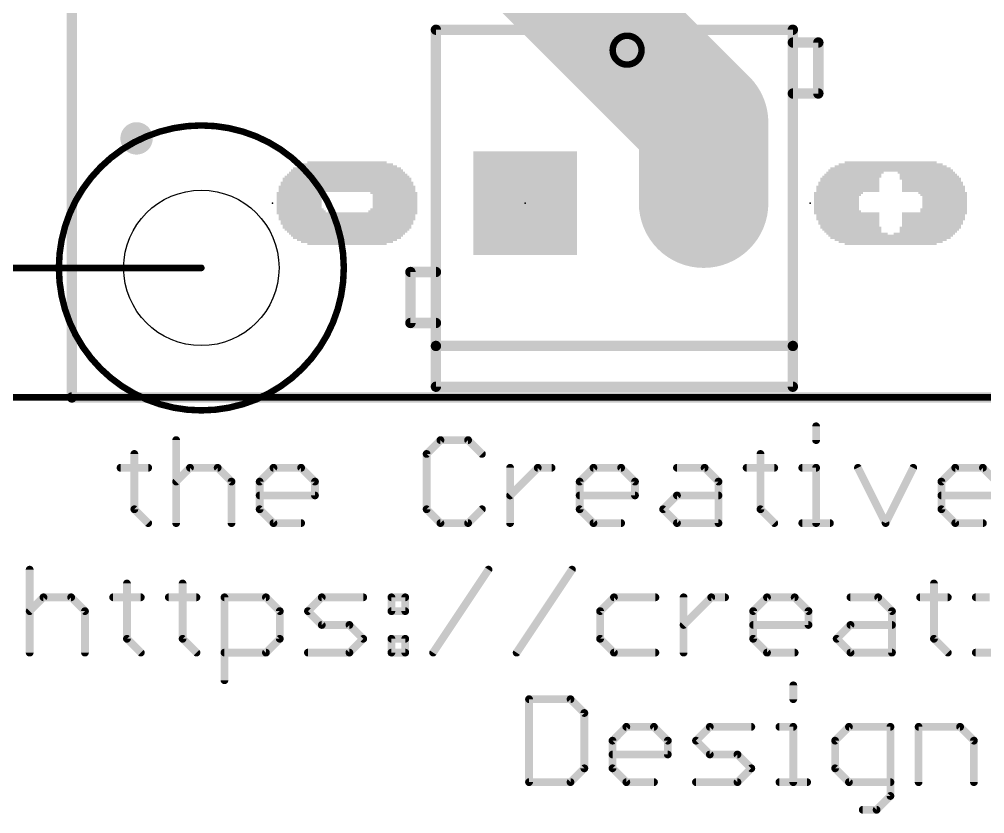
# Model space of a CAD drawing. Extents: x -23 to 84, y -8 to 75.
# Drawn here: x -1.03 to 17.9, y -8.16 to 7.42 of the extents above; entities that cross this region are included whole.
import ezdxf

# ---------------------------------------------------------------- set-up
doc = ezdxf.new("R2010")
doc.units = 0
for name, color, linetype in [('1', 12, 'CONTINUOUS'), ('16', 132, 'CONTINUOUS'), ('17', 110, 'CONTINUOUS'), ('20', 53, 'CONTINUOUS'), ('21', 253, 'CONTINUOUS'), ('23', 53, 'CONTINUOUS'), ('24', 53, 'CONTINUOUS'), ('39', 12, 'CONTINUOUS'), ('47', 253, 'CONTINUOUS'), ('51', 253, 'CONTINUOUS')]:
    doc.layers.add(name, color=color, linetype=linetype)

# ---------------------------------------------------------------- blocks, each defined once
blk = doc.blocks.new('PIE')
at = {"const_width": 0.5}
blk.add_lwpolyline([(0, -0.25, 1), (0, 0.25, 1), (0, -0.25)], format="xyb", dxfattribs=at)
blk = doc.blocks.new('SQUAREP')
blk.add_solid([(-0.5, -0.5), (0.5, -0.5), (-0.5, 0.5), (0.5, 0.5)])
blk = doc.blocks.new('ROUNDP')
at = {"const_width": 0.5}
blk.add_lwpolyline([(0, -0.25, 1), (0, 0.25, 1), (0, -0.25)], format="xyb", dxfattribs=at)
blk = doc.blocks.new('RECT')
blk.add_solid([(-0.5, -0.5), (0.5, -0.5), (-0.5, 0.5), (0.5, 0.5)])

msp = doc.modelspace()

# ---------------------------------------------------------------- linework, layer by layer
at = {"layer": '1', "const_width": 0.2032}
for points in [[(0, 0), (0, 68.58)], [(28.956, 0), (0, 0)]]:
    msp.add_lwpolyline(points, dxfattribs=at)
at = {"layer": '1', "const_width": 0.1016}
for points in [[(0, 0.0508, 1), (0, -0.0508)], [(-0.0508, 0, 1), (0.0508, 0)]]:
    msp.add_lwpolyline(points, format="xyb", dxfattribs=at)
at = {"layer": '16'}
for points, const_width in [([(0, 0), (0, 68.58)], 0.2032), ([(8.89, 8.89), (12.39, 5.39)], 2.54), ([(12.39, 5.39), (12.39, 3.81)], 2.54), ([(28.956, 0), (0, 0)], 0.2032)]:
    msp.add_lwpolyline(points, dxfattribs=dict(at, const_width=const_width))
for points, const_width in [([(13.025, 5.39, 1), (11.755, 5.39)], 1.27), ([(11.941, 4.941, 1), (12.839, 5.839)], 1.27), ([(11.755, 3.81, 1), (13.025, 3.81)], 1.27), ([(0, 0.0508, 1), (0, -0.0508)], 0.1016), ([(-0.0508, 0, 1), (0.0508, 0)], 0.1016)]:
    msp.add_lwpolyline(points, format="xyb", dxfattribs=dict(at, const_width=const_width))
at = {"layer": '20', "const_width": 0.2032}
for points in [[(0, 68.58), (0, 0)], [(0, 0), (60.96, 0)]]:
    msp.add_lwpolyline(points, dxfattribs=at)
at = {"layer": '20', "const_width": 0.1016}
for points in [[(0, 0.0508, 1), (0, -0.0508)], [(-0.0508, 0, 1), (0.0508, 0)]]:
    msp.add_lwpolyline(points, format="xyb", dxfattribs=at)
at = {"layer": '20'}
msp.add_circle((2.54, 2.54), 1.524, dxfattribs=at)
at = {"layer": '21', "const_width": 0.2032}
for points in [[(7.14, 7.21), (14.14, 7.21)], [(7.14, 1.01), (7.14, 7.21)], [(14.14, 7.21), (14.14, 1.01)], [(7.14, 0.21), (7.14, 1.01)], [(14.14, 1.01), (7.14, 1.01)], [(14.14, 1.01), (14.14, 0.21)], [(14.14, 0.21), (7.14, 0.21)]]:
    msp.add_lwpolyline(points, dxfattribs=at)
at = {"layer": '21', "const_width": 0.1016}
for points in [[(7.14, 7.2608, 1), (7.14, 7.1592)], [(7.1908, 7.21, 1), (7.0892, 7.21)], [(14.1908, 7.21, 1), (14.0892, 7.21)], [(14.14, 7.1592, 1), (14.14, 7.2608)], [(7.1908, 1.01, 1), (7.0892, 1.01)], [(7.14, 1.0608, 1), (7.14, 0.9592)], [(7.0892, 1.01, 1), (7.1908, 1.01)], [(14.1908, 1.01, 1), (14.0892, 1.01)], [(14.0892, 1.01, 1), (14.1908, 1.01)], [(14.14, 0.9592, 1), (14.14, 1.0608)], [(7.14, 0.2608, 1), (7.14, 0.1592)], [(7.0892, 0.21, 1), (7.1908, 0.21)], [(14.0892, 0.21, 1), (14.1908, 0.21)], [(14.14, 0.1592, 1), (14.14, 0.2608)]]:
    msp.add_lwpolyline(points, format="xyb", dxfattribs=at)
at = {"layer": '23'}
for p in [(1.27, 5.08), (3.937, 3.81), (8.89, 3.81), (14.478, 3.81), (2.54, 2.54)]:
    msp.add_point(p, dxfattribs=at)
at = {"layer": '24'}
msp.add_point((1.27, 5.08), dxfattribs=at)
at = {"layer": '39', "const_width": 0.127}
msp.add_lwpolyline([(2.54, -0.254, 1), (2.54, 5.334, 1), (2.54, -0.254)], format="xyb", dxfattribs=at)
at = {"layer": '47', "const_width": 0.13}
for points in [[(2.54, 2.54), (-4.49, 2.54)], [(60.96, 0), (-7.03, 0)]]:
    msp.add_lwpolyline(points, dxfattribs=at)
at = {"layer": '47', "const_width": 0.065}
msp.add_lwpolyline([(2.54, 2.5075, 1), (2.54, 2.5725)], format="xyb", dxfattribs=at)
at = {"layer": '51'}
for points, const_width in [([(10.89, 6.5272, 1), (10.89, 7.0928, 1), (10.89, 6.5272)], 0.127), ([(14.14, 7.0108, 1), (14.14, 6.9092)], 0.1016), ([(14.6908, 6.96, 1), (14.5892, 6.96)], 0.1016), ([(14.64, 6.9092, 1), (14.64, 7.0108)], 0.1016), ([(14.14, 6.0108, 1), (14.14, 5.9092)], 0.1016), ([(14.64, 5.9092, 1), (14.64, 6.0108)], 0.1016), ([(14.5892, 5.96, 1), (14.6908, 5.96)], 0.1016), ([(6.64, 2.5108, 1), (6.64, 2.4092)], 0.1016), ([(6.6908, 2.46, 1), (6.5892, 2.46)], 0.1016), ([(7.14, 2.4092, 1), (7.14, 2.5108)], 0.1016), ([(6.64, 1.5108, 1), (6.64, 1.4092)], 0.1016), ([(7.14, 1.4092, 1), (7.14, 1.5108)], 0.1016), ([(6.5892, 1.46, 1), (6.6908, 1.46)], 0.1016), ([(14.6343, -0.5656, 1), (14.5581, -0.5656)], 0.0762), ([(2.0845, -0.8368, 1), (2.0083, -0.8368)], 0.0762), ([(7.229, -0.7987, 1), (7.229, -0.8749)], 0.0762), ([(7.256, -0.8638, 1), (7.2021, -0.8099)], 0.0762), ([(7.7983, -0.8099, 1), (7.7444, -0.8638)], 0.0762), ([(7.7714, -0.8749, 1), (7.7714, -0.7987)], 0.0762), ([(14.5581, -0.8368, 1), (14.6343, -0.8368)], 0.0762), ([(1.2642, -1.108, 1), (1.188, -1.108)], 0.0762), ([(6.9309, -1.081, 1), (6.9848, -1.1349)], 0.0762), ([(6.996, -1.108, 1), (6.9198, -1.108)], 0.0762), ([(8.0156, -1.1349, 1), (8.0695, -1.081)], 0.0762), ([(13.5429, -1.108, 1), (13.4667, -1.108)], 0.0762), ([(0.955, -1.341, 1), (0.955, -1.4172)], 0.0762), ([(1.4973, -1.4172, 1), (1.4973, -1.341)], 0.0762), ([(2.3176, -1.341, 1), (2.3176, -1.4172)], 0.0762), ([(2.3445, -1.4061, 1), (2.2906, -1.3522)], 0.0762), ([(2.8868, -1.3522, 1), (2.833, -1.4061)], 0.0762), ([(2.8599, -1.4172, 1), (2.8599, -1.341)], 0.0762), ([(3.9547, -1.341, 1), (3.9547, -1.4172)], 0.0762), ([(3.9817, -1.4061, 1), (3.9278, -1.3522)], 0.0762), ([(4.524, -1.3522, 1), (4.4701, -1.4061)], 0.0762), ([(4.4971, -1.4172, 1), (4.4971, -1.341)], 0.0762), ([(8.6331, -1.3791, 1), (8.5569, -1.3791)], 0.0762), ([(9.1374, -1.341, 1), (9.1374, -1.4172)], 0.0762), ([(9.1643, -1.4061, 1), (9.1104, -1.3522)], 0.0762), ([(9.4085, -1.4172, 1), (9.4085, -1.341)], 0.0762), ([(10.2305, -1.341, 1), (10.2305, -1.4172)], 0.0762), ([(10.2574, -1.4061, 1), (10.2035, -1.3522)], 0.0762), ([(10.7998, -1.3522, 1), (10.7459, -1.4061)], 0.0762), ([(10.7728, -1.4172, 1), (10.7728, -1.341)], 0.0762), ([(11.8676, -1.341, 1), (11.8676, -1.4172)], 0.0762), ([(12.4369, -1.3522, 1), (12.383, -1.4061)], 0.0762), ([(12.41, -1.4172, 1), (12.41, -1.341)], 0.0762), ([(13.2336, -1.341, 1), (13.2336, -1.4172)], 0.0762), ([(13.776, -1.4172, 1), (13.776, -1.341)], 0.0762), ([(14.3251, -1.341, 1), (14.3251, -1.4172)], 0.0762), ([(14.6343, -1.3791, 1), (14.5581, -1.3791)], 0.0762), ([(14.5962, -1.4172, 1), (14.5962, -1.341)], 0.0762), ([(15.4506, -1.3621, 1), (15.3824, -1.3962)], 0.0762), ([(16.5352, -1.3962, 1), (16.4671, -1.3621)], 0.0762), ([(17.3248, -1.341, 1), (17.3248, -1.4172)], 0.0762), ([(17.3518, -1.4061, 1), (17.2979, -1.3522)], 0.0762), ([(17.8941, -1.3522, 1), (17.8402, -1.4061)], 0.0762), ([(17.8672, -1.4172, 1), (17.8672, -1.341)], 0.0762), ([(2.0195, -1.6234, 1), (2.0733, -1.6772)], 0.0762), ([(3.1692, -1.6503, 1), (3.093, -1.6503)], 0.0762), ([(3.1041, -1.6772, 1), (3.158, -1.6234)], 0.0762), ([(3.7217, -1.6503, 1), (3.6455, -1.6503)], 0.0762), ([(3.6566, -1.6234, 1), (3.7105, -1.6772)], 0.0762), ([(4.8063, -1.6503, 1), (4.7301, -1.6503)], 0.0762), ([(4.7413, -1.6772, 1), (4.7952, -1.6234)], 0.0762), ([(9.9974, -1.6503, 1), (9.9212, -1.6503)], 0.0762), ([(9.9324, -1.6234, 1), (9.9863, -1.6772)], 0.0762), ([(11.0821, -1.6503, 1), (11.0059, -1.6503)], 0.0762), ([(11.017, -1.6772, 1), (11.0709, -1.6234)], 0.0762), ([(12.7192, -1.6503, 1), (12.643, -1.6503)], 0.0762), ([(12.6542, -1.6772, 1), (12.7081, -1.6234)], 0.0762), ([(17.0918, -1.6503, 1), (17.0156, -1.6503)], 0.0762), ([(17.0267, -1.6234, 1), (17.0806, -1.6772)], 0.0762), ([(3.6836, -1.8834, 1), (3.6836, -1.9596)], 0.0762), ([(4.7301, -1.9215, 1), (4.8063, -1.9215)], 0.0762), ([(4.7682, -1.9596, 1), (4.7682, -1.8834)], 0.0762), ([(8.5681, -1.8945, 1), (8.622, -1.9484)], 0.0762), ([(9.9593, -1.8834, 1), (9.9593, -1.9596)], 0.0762), ([(11.0059, -1.9215, 1), (11.0821, -1.9215)], 0.0762), ([(11.044, -1.9596, 1), (11.044, -1.8834)], 0.0762), ([(11.8676, -1.8834, 1), (11.8676, -1.9596)], 0.0762), ([(11.8946, -1.9484, 1), (11.8407, -1.8945)], 0.0762), ([(12.6811, -1.9596, 1), (12.6811, -1.8834)], 0.0762), ([(17.0537, -1.8834, 1), (17.0537, -1.9596)], 0.0762), ([(1.2531, -2.1657, 1), (1.1992, -2.2196)], 0.0762), ([(1.188, -2.1926, 1), (1.2642, -2.1926)], 0.0762), ([(3.7105, -2.1657, 1), (3.6566, -2.2196)], 0.0762), ([(3.6455, -2.1926, 1), (3.7217, -2.1926)], 0.0762), ([(6.9848, -2.1657, 1), (6.9309, -2.2196)], 0.0762), ([(6.9198, -2.1926, 1), (6.996, -2.1926)], 0.0762), ([(8.0695, -2.2196, 1), (8.0156, -2.1657)], 0.0762), ([(9.9863, -2.1657, 1), (9.9324, -2.2196)], 0.0762), ([(9.9212, -2.1926, 1), (9.9974, -2.1926)], 0.0762), ([(11.6234, -2.1657, 1), (11.5695, -2.2196)], 0.0762), ([(11.5695, -2.1657, 1), (11.6234, -2.2196)], 0.0762), ([(13.5317, -2.1657, 1), (13.4779, -2.2196)], 0.0762), ([(13.4667, -2.1926, 1), (13.5429, -2.1926)], 0.0762), ([(17.0806, -2.1657, 1), (17.0267, -2.2196)], 0.0762), ([(17.0156, -2.1926, 1), (17.0918, -2.1926)], 0.0762), ([(1.4704, -2.4907, 1), (1.5242, -2.4369)], 0.0762), ([(2.0083, -2.4638, 1), (2.0845, -2.4638)], 0.0762), ([(3.093, -2.4638, 1), (3.1692, -2.4638)], 0.0762), ([(3.9547, -2.4257, 1), (3.9547, -2.5019)], 0.0762), ([(3.9278, -2.4907, 1), (3.9817, -2.4369)], 0.0762), ([(4.4971, -2.5019, 1), (4.4971, -2.4257)], 0.0762), ([(7.229, -2.4257, 1), (7.229, -2.5019)], 0.0762), ([(7.2021, -2.4907, 1), (7.256, -2.4369)], 0.0762), ([(7.7444, -2.4369, 1), (7.7983, -2.4907)], 0.0762), ([(7.7714, -2.5019, 1), (7.7714, -2.4257)], 0.0762), ([(8.5569, -2.4638, 1), (8.6331, -2.4638)], 0.0762), ([(10.2305, -2.4257, 1), (10.2305, -2.5019)], 0.0762), ([(10.2035, -2.4907, 1), (10.2574, -2.4369)], 0.0762), ([(10.7728, -2.5019, 1), (10.7728, -2.4257)], 0.0762), ([(11.8676, -2.4257, 1), (11.8676, -2.5019)], 0.0762), ([(11.8407, -2.4907, 1), (11.8946, -2.4369)], 0.0762), ([(12.643, -2.4638, 1), (12.7192, -2.4638)], 0.0762), ([(12.6811, -2.5019, 1), (12.6811, -2.4257)], 0.0762), ([(13.749, -2.4907, 1), (13.8029, -2.4369)], 0.0762), ([(14.3251, -2.4257, 1), (14.3251, -2.5019)], 0.0762), ([(14.5581, -2.4638, 1), (14.6343, -2.4638)], 0.0762), ([(14.8674, -2.5019, 1), (14.8674, -2.4257)], 0.0762), ([(15.9248, -2.4468, 1), (15.9929, -2.4808)], 0.0762), ([(15.9248, -2.4808, 1), (15.9929, -2.4468)], 0.0762), ([(17.3248, -2.4257, 1), (17.3248, -2.5019)], 0.0762), ([(17.2979, -2.4907, 1), (17.3518, -2.4369)], 0.0762), ([(17.8672, -2.5019, 1), (17.8672, -2.4257)], 0.0762), ([(-0.7885, -3.3768, 1), (-0.8647, -3.3768)], 0.0762), ([(8.2026, -3.3979, 1), (8.1392, -3.3557)], 0.0762), ([(9.8398, -3.3979, 1), (9.7764, -3.3557)], 0.0762), ([(1.1198, -3.648, 1), (1.0436, -3.648)], 0.0762), ([(2.2112, -3.648, 1), (2.135, -3.648)], 0.0762), ([(16.9456, -3.648, 1), (16.8694, -3.648)], 0.0762), ([(-0.5555, -3.881, 1), (-0.5555, -3.9572)], 0.0762), ([(-0.5285, -3.9461, 1), (-0.5824, -3.8922)], 0.0762), ([(0.0138, -3.8922, 1), (-0.0401, -3.9461)], 0.0762), ([(-0.0132, -3.9572, 1), (-0.0132, -3.881)], 0.0762), ([(0.8105, -3.881, 1), (0.8105, -3.9572)], 0.0762), ([(1.3528, -3.9572, 1), (1.3528, -3.881)], 0.0762), ([(1.902, -3.881, 1), (1.902, -3.9572)], 0.0762), ([(2.4443, -3.9572, 1), (2.4443, -3.881)], 0.0762), ([(3.0315, -3.9191, 1), (2.9553, -3.9191)], 0.0762), ([(2.9934, -3.881, 1), (2.9934, -3.9572)], 0.0762), ([(3.8338, -3.8922, 1), (3.7799, -3.9461)], 0.0762), ([(3.8069, -3.9572, 1), (3.8069, -3.881)], 0.0762), ([(4.9017, -3.881, 1), (4.9017, -3.9572)], 0.0762), ([(4.9286, -3.9461, 1), (4.8748, -3.8922)], 0.0762), ([(5.7152, -3.9572, 1), (5.7152, -3.881)], 0.0762), ([(6.2677, -3.881, 1), (6.2677, -3.9572)], 0.0762), ([(6.3058, -3.9191, 1), (6.2296, -3.9191)], 0.0762), ([(6.577, -3.9191, 1), (6.5008, -3.9191)], 0.0762), ([(6.5389, -3.9572, 1), (6.5389, -3.881)], 0.0762), ([(10.6318, -3.881, 1), (10.6318, -3.9572)], 0.0762), ([(10.6587, -3.9461, 1), (10.6048, -3.8922)], 0.0762), ([(11.4452, -3.9572, 1), (11.4452, -3.881)], 0.0762), ([(12.0358, -3.9191, 1), (11.9596, -3.9191)], 0.0762), ([(12.5401, -3.881, 1), (12.5401, -3.9572)], 0.0762), ([(12.567, -3.9461, 1), (12.5131, -3.8922)], 0.0762), ([(12.8112, -3.9572, 1), (12.8112, -3.881)], 0.0762), ([(13.6332, -3.881, 1), (13.6332, -3.9572)], 0.0762), ([(13.6601, -3.9461, 1), (13.6063, -3.8922)], 0.0762), ([(14.2025, -3.8922, 1), (14.1486, -3.9461)], 0.0762), ([(14.1755, -3.9572, 1), (14.1755, -3.881)], 0.0762), ([(15.2704, -3.881, 1), (15.2704, -3.9572)], 0.0762), ([(15.8396, -3.8922, 1), (15.7858, -3.9461)], 0.0762), ([(15.8127, -3.9572, 1), (15.8127, -3.881)], 0.0762), ([(16.6364, -3.881, 1), (16.6364, -3.9572)], 0.0762), ([(17.1787, -3.9572, 1), (17.1787, -3.881)], 0.0762), ([(17.7278, -3.881, 1), (17.7278, -3.9572)], 0.0762), ([(-0.8536, -4.1634, 1), (-0.7997, -4.2172)], 0.0762), ([(0.2961, -4.1903, 1), (0.2199, -4.1903)], 0.0762), ([(0.2311, -4.2172, 1), (0.285, -4.1634)], 0.0762), ([(4.1161, -4.1903, 1), (4.0399, -4.1903)], 0.0762), ([(4.0511, -4.2172, 1), (4.105, -4.1634)], 0.0762), ([(4.6575, -4.1634, 1), (4.6036, -4.2172)], 0.0762), ([(4.6036, -4.1634, 1), (4.6575, -4.2172)], 0.0762), ([(6.2677, -4.1522, 1), (6.2677, -4.2284)], 0.0762), ([(6.2296, -4.1903, 1), (6.3058, -4.1903)], 0.0762), ([(6.5008, -4.1903, 1), (6.577, -4.1903)], 0.0762), ([(6.5389, -4.2284, 1), (6.5389, -4.1522)], 0.0762), ([(10.3987, -4.1903, 1), (10.3225, -4.1903)], 0.0762), ([(10.3336, -4.1634, 1), (10.3875, -4.2172)], 0.0762), ([(13.4001, -4.1903, 1), (13.3239, -4.1903)], 0.0762), ([(13.3351, -4.1634, 1), (13.389, -4.2172)], 0.0762), ([(14.4848, -4.1903, 1), (14.4086, -4.1903)], 0.0762), ([(14.4198, -4.2172, 1), (14.4736, -4.1634)], 0.0762), ([(16.122, -4.1903, 1), (16.0458, -4.1903)], 0.0762), ([(16.0569, -4.2172, 1), (16.1108, -4.1634)], 0.0762), ([(4.9017, -4.4234, 1), (4.9017, -4.4996)], 0.0762), ([(4.8748, -4.4884, 1), (4.9286, -4.4345)], 0.0762), ([(5.471, -4.4345, 1), (5.4171, -4.4884)], 0.0762), ([(5.444, -4.4996, 1), (5.444, -4.4234)], 0.0762), ([(11.9708, -4.4345, 1), (12.0247, -4.4884)], 0.0762), ([(13.362, -4.4234, 1), (13.362, -4.4996)], 0.0762), ([(14.4086, -4.4615, 1), (14.4848, -4.4615)], 0.0762), ([(14.4467, -4.4996, 1), (14.4467, -4.4234)], 0.0762), ([(15.2704, -4.4234, 1), (15.2704, -4.4996)], 0.0762), ([(15.2973, -4.4884, 1), (15.2434, -4.4345)], 0.0762), ([(16.0839, -4.4996, 1), (16.0839, -4.4234)], 0.0762), ([(1.1086, -4.7057, 1), (1.0547, -4.7596)], 0.0762), ([(1.0436, -4.7326, 1), (1.1198, -4.7326)], 0.0762), ([(2.2001, -4.7057, 1), (2.1462, -4.7596)], 0.0762), ([(2.135, -4.7326, 1), (2.2112, -4.7326)], 0.0762), ([(4.0399, -4.7326, 1), (4.1161, -4.7326)], 0.0762), ([(4.105, -4.7596, 1), (4.0511, -4.7057)], 0.0762), ([(5.7421, -4.7596, 1), (5.6883, -4.7057)], 0.0762), ([(5.6883, -4.7596, 1), (5.7421, -4.7057)], 0.0762), ([(6.2677, -4.6945, 1), (6.2677, -4.7707)], 0.0762), ([(6.3058, -4.7326, 1), (6.2296, -4.7326)], 0.0762), ([(6.577, -4.7326, 1), (6.5008, -4.7326)], 0.0762), ([(6.5389, -4.7707, 1), (6.5389, -4.6945)], 0.0762), ([(10.3875, -4.7057, 1), (10.3336, -4.7596)], 0.0762), ([(10.3225, -4.7326, 1), (10.3987, -4.7326)], 0.0762), ([(13.389, -4.7057, 1), (13.3351, -4.7596)], 0.0762), ([(13.3239, -4.7326, 1), (13.4001, -4.7326)], 0.0762), ([(15.0261, -4.7057, 1), (14.9723, -4.7596)], 0.0762), ([(14.9723, -4.7057, 1), (15.0261, -4.7596)], 0.0762), ([(16.9345, -4.7057, 1), (16.8806, -4.7596)], 0.0762), ([(16.8694, -4.7326, 1), (16.9456, -4.7326)], 0.0762), ([(-0.8647, -5.0038, 1), (-0.7885, -5.0038)], 0.0762), ([(0.2199, -5.0038, 1), (0.2961, -5.0038)], 0.0762), ([(1.3259, -5.0307, 1), (1.3798, -4.9769)], 0.0762), ([(2.4173, -5.0307, 1), (2.4712, -4.9769)], 0.0762), ([(2.9934, -4.9657, 1), (2.9934, -5.0419)], 0.0762), ([(3.7799, -4.9769, 1), (3.8338, -5.0307)], 0.0762), ([(3.8069, -5.0419, 1), (3.8069, -4.9657)], 0.0762), ([(4.6305, -4.9657, 1), (4.6305, -5.0419)], 0.0762), ([(5.4171, -4.9769, 1), (5.471, -5.0307)], 0.0762), ([(5.444, -5.0419, 1), (5.444, -4.9657)], 0.0762), ([(6.2677, -4.9657, 1), (6.2677, -5.0419)], 0.0762), ([(6.2296, -5.0038, 1), (6.3058, -5.0038)], 0.0762), ([(6.5008, -5.0038, 1), (6.577, -5.0038)], 0.0762), ([(6.5389, -5.0419, 1), (6.5389, -4.9657)], 0.0762), ([(7.0546, -4.9827, 1), (7.118, -5.0249)], 0.0762), ([(8.6917, -4.9827, 1), (8.7551, -5.0249)], 0.0762), ([(10.6318, -4.9657, 1), (10.6318, -5.0419)], 0.0762), ([(10.6048, -5.0307, 1), (10.6587, -4.9769)], 0.0762), ([(11.4452, -5.0419, 1), (11.4452, -4.9657)], 0.0762), ([(11.9596, -5.0038, 1), (12.0358, -5.0038)], 0.0762), ([(13.6332, -4.9657, 1), (13.6332, -5.0419)], 0.0762), ([(13.6063, -5.0307, 1), (13.6601, -4.9769)], 0.0762), ([(14.1755, -5.0419, 1), (14.1755, -4.9657)], 0.0762), ([(15.2704, -4.9657, 1), (15.2704, -5.0419)], 0.0762), ([(15.2434, -5.0307, 1), (15.2973, -4.9769)], 0.0762), ([(16.0458, -5.0038, 1), (16.122, -5.0038)], 0.0762), ([(16.0839, -5.0419, 1), (16.0839, -4.9657)], 0.0762), ([(17.1517, -5.0307, 1), (17.2056, -4.9769)], 0.0762), ([(17.7278, -4.9657, 1), (17.7278, -5.0419)], 0.0762), ([(2.9553, -5.5461, 1), (3.0315, -5.5461)], 0.0762), ([(14.1869, -5.6456, 1), (14.1107, -5.6456)], 0.0762), ([(9.0043, -5.9168, 1), (8.9281, -5.9168)], 0.0762), ([(8.9662, -5.8787, 1), (8.9662, -5.9549)], 0.0762), ([(9.8066, -5.8899, 1), (9.7528, -5.9438)], 0.0762), ([(9.7797, -5.9549, 1), (9.7797, -5.8787)], 0.0762), ([(14.1107, -5.9168, 1), (14.1869, -5.9168)], 0.0762), ([(10.089, -6.188, 1), (10.0128, -6.188)], 0.0762), ([(10.0239, -6.2149, 1), (10.0778, -6.161)], 0.0762), ([(10.8745, -6.421, 1), (10.8745, -6.4972)], 0.0762), ([(10.9015, -6.4861, 1), (10.8476, -6.4322)], 0.0762), ([(11.4438, -6.4322, 1), (11.3899, -6.4861)], 0.0762), ([(11.4169, -6.4972, 1), (11.4169, -6.421)], 0.0762), ([(12.5117, -6.421, 1), (12.5117, -6.4972)], 0.0762), ([(12.5386, -6.4861, 1), (12.4847, -6.4322)], 0.0762), ([(13.3252, -6.4972, 1), (13.3252, -6.421)], 0.0762), ([(13.8777, -6.421, 1), (13.8777, -6.4972)], 0.0762), ([(14.1869, -6.4591, 1), (14.1107, -6.4591)], 0.0762), ([(14.1488, -6.4972, 1), (14.1488, -6.421)], 0.0762), ([(15.2403, -6.421, 1), (15.2403, -6.4972)], 0.0762), ([(15.2672, -6.4861, 1), (15.2133, -6.4322)], 0.0762), ([(16.0919, -6.4591, 1), (16.0157, -6.4591)], 0.0762), ([(16.0538, -6.4972, 1), (16.0538, -6.421)], 0.0762), ([(16.6444, -6.4591, 1), (16.5682, -6.4591)], 0.0762), ([(16.6063, -6.421, 1), (16.6063, -6.4972)], 0.0762), ([(17.4467, -6.4322, 1), (17.3928, -6.4861)], 0.0762), ([(17.4198, -6.4972, 1), (17.4198, -6.421)], 0.0762), ([(10.6415, -6.7303, 1), (10.5653, -6.7303)], 0.0762), ([(10.5764, -6.7034, 1), (10.6303, -6.7572)], 0.0762), ([(11.7261, -6.7303, 1), (11.6499, -6.7303)], 0.0762), ([(11.6611, -6.7572, 1), (11.715, -6.7034)], 0.0762), ([(12.2675, -6.7034, 1), (12.2136, -6.7572)], 0.0762), ([(12.2136, -6.7034, 1), (12.2675, -6.7572)], 0.0762), ([(15.0072, -6.7303, 1), (14.931, -6.7303)], 0.0762), ([(14.9422, -6.7034, 1), (14.996, -6.7572)], 0.0762), ([(17.729, -6.7303, 1), (17.6528, -6.7303)], 0.0762), ([(17.664, -6.7572, 1), (17.7179, -6.7034)], 0.0762), ([(10.6034, -6.9634, 1), (10.6034, -7.0396)], 0.0762), ([(11.6499, -7.0015, 1), (11.7261, -7.0015)], 0.0762), ([(11.688, -7.0396, 1), (11.688, -6.9634)], 0.0762), ([(12.5117, -6.9634, 1), (12.5117, -7.0396)], 0.0762), ([(12.4847, -7.0284, 1), (12.5386, -6.9745)], 0.0762), ([(13.0809, -6.9745, 1), (13.0271, -7.0284)], 0.0762), ([(13.054, -7.0396, 1), (13.054, -6.9634)], 0.0762), ([(10.0128, -7.2726, 1), (10.089, -7.2726)], 0.0762), ([(10.0778, -7.2996, 1), (10.0239, -7.2457)], 0.0762), ([(10.6303, -7.2457, 1), (10.5764, -7.2996)], 0.0762), ([(10.5653, -7.2726, 1), (10.6415, -7.2726)], 0.0762), ([(13.3521, -7.2996, 1), (13.2982, -7.2457)], 0.0762), ([(13.2982, -7.2996, 1), (13.3521, -7.2457)], 0.0762), ([(14.996, -7.2457, 1), (14.9422, -7.2996)], 0.0762), ([(14.931, -7.2726, 1), (15.0072, -7.2726)], 0.0762), ([(8.9662, -7.5057, 1), (8.9662, -7.5819)], 0.0762), ([(8.9281, -7.5438, 1), (9.0043, -7.5438)], 0.0762), ([(9.7528, -7.5169, 1), (9.8066, -7.5707)], 0.0762), ([(9.7797, -7.5819, 1), (9.7797, -7.5057)], 0.0762), ([(10.8745, -7.5057, 1), (10.8745, -7.5819)], 0.0762), ([(10.8476, -7.5707, 1), (10.9015, -7.5169)], 0.0762), ([(11.4169, -7.5819, 1), (11.4169, -7.5057)], 0.0762), ([(12.2405, -7.5057, 1), (12.2405, -7.5819)], 0.0762), ([(13.0271, -7.5169, 1), (13.0809, -7.5707)], 0.0762), ([(13.054, -7.5819, 1), (13.054, -7.5057)], 0.0762), ([(13.8777, -7.5057, 1), (13.8777, -7.5819)], 0.0762), ([(14.1107, -7.5438, 1), (14.1869, -7.5438)], 0.0762), ([(14.42, -7.5819, 1), (14.42, -7.5057)], 0.0762), ([(15.2403, -7.5057, 1), (15.2403, -7.5819)], 0.0762), ([(15.2133, -7.5707, 1), (15.2672, -7.5169)], 0.0762), ([(16.0538, -7.5819, 1), (16.0538, -7.5057)], 0.0762), ([(16.5682, -7.5438, 1), (16.6444, -7.5438)], 0.0762), ([(17.6528, -7.5438, 1), (17.729, -7.5438)], 0.0762), ([(16.0807, -7.8419, 1), (16.0268, -7.788)], 0.0762), ([(16.0157, -7.815, 1), (16.0919, -7.815)], 0.0762), ([(15.5114, -8.048, 1), (15.5114, -8.1242)], 0.0762), ([(15.7557, -8.0592, 1), (15.8095, -8.1131)], 0.0762), ([(15.7826, -8.1242, 1), (15.7826, -8.048)], 0.0762)]:
    msp.add_lwpolyline(points, format="xyb", dxfattribs=dict(at, const_width=const_width))
for points, const_width in [([(14.14, 6.96), (14.64, 6.96)], 0.2032), ([(14.64, 6.96), (14.64, 5.96)], 0.2032), ([(14.64, 5.96), (14.14, 5.96)], 0.2032), ([(7.14, 2.46), (6.64, 2.46)], 0.2032), ([(6.64, 2.46), (6.64, 1.46)], 0.2032), ([(6.64, 1.46), (7.14, 1.46)], 0.2032), ([(14.5962, -0.5656), (14.5962, -0.8368)], 0.1524), ([(2.0464, -0.8368), (2.0464, -2.4638)], 0.1524), ([(7.229, -0.8368), (6.9579, -1.108)], 0.1524), ([(7.7714, -0.8368), (7.229, -0.8368)], 0.1524), ([(8.0425, -1.108), (7.7714, -0.8368)], 0.1524), ([(1.2261, -1.108), (1.2261, -2.1926)], 0.1524), ([(6.9579, -1.108), (6.9579, -2.1926)], 0.1524), ([(13.5048, -1.108), (13.5048, -2.1926)], 0.1524), ([(0.955, -1.3791), (1.4973, -1.3791)], 0.1524), ([(2.0464, -1.6503), (2.3176, -1.3791)], 0.1524), ([(2.3176, -1.3791), (2.8599, -1.3791)], 0.1524), ([(2.8599, -1.3791), (3.1311, -1.6503)], 0.1524), ([(3.6836, -1.6503), (3.9547, -1.3791)], 0.1524), ([(3.9547, -1.3791), (4.4971, -1.3791)], 0.1524), ([(4.4971, -1.3791), (4.7682, -1.6503)], 0.1524), ([(8.595, -2.4638), (8.595, -1.3791)], 0.1524), ([(8.595, -1.9215), (9.1374, -1.3791)], 0.1524), ([(9.1374, -1.3791), (9.4085, -1.3791)], 0.1524), ([(9.9593, -1.6503), (10.2305, -1.3791)], 0.1524), ([(10.2305, -1.3791), (10.7728, -1.3791)], 0.1524), ([(10.7728, -1.3791), (11.044, -1.6503)], 0.1524), ([(11.8676, -1.3791), (12.41, -1.3791)], 0.1524), ([(12.41, -1.3791), (12.6811, -1.6503)], 0.1524), ([(13.2336, -1.3791), (13.776, -1.3791)], 0.1524), ([(14.3251, -1.3791), (14.5962, -1.3791)], 0.1524), ([(14.5962, -1.3791), (14.5962, -2.4638)], 0.1524), ([(15.4165, -1.3791), (15.9588, -2.4638)], 0.1524), ([(15.9588, -2.4638), (16.5012, -1.3791)], 0.1524), ([(17.0537, -1.6503), (17.3248, -1.3791)], 0.1524), ([(17.3248, -1.3791), (17.8672, -1.3791)], 0.1524), ([(17.8672, -1.3791), (18.1383, -1.6503)], 0.1524), ([(3.1311, -1.6503), (3.1311, -2.4638)], 0.1524), ([(3.6836, -2.1926), (3.6836, -1.6503)], 0.1524), ([(4.7682, -1.6503), (4.7682, -1.9215)], 0.1524), ([(9.9593, -2.1926), (9.9593, -1.6503)], 0.1524), ([(11.044, -1.6503), (11.044, -1.9215)], 0.1524), ([(12.6811, -1.6503), (12.6811, -2.4638)], 0.1524), ([(17.0537, -2.1926), (17.0537, -1.6503)], 0.1524), ([(4.7682, -1.9215), (3.6836, -1.9215)], 0.1524), ([(11.044, -1.9215), (9.9593, -1.9215)], 0.1524), ([(11.5965, -2.1926), (11.8676, -1.9215)], 0.1524), ([(11.8676, -1.9215), (12.6811, -1.9215)], 0.1524), ([(18.1383, -1.9215), (17.0537, -1.9215)], 0.1524), ([(1.2261, -2.1926), (1.4973, -2.4638)], 0.1524), ([(3.9547, -2.4638), (3.6836, -2.1926)], 0.1524), ([(6.9579, -2.1926), (7.229, -2.4638)], 0.1524), ([(7.7714, -2.4638), (8.0425, -2.1926)], 0.1524), ([(10.2305, -2.4638), (9.9593, -2.1926)], 0.1524), ([(11.8676, -2.4638), (11.5965, -2.1926)], 0.1524), ([(13.5048, -2.1926), (13.776, -2.4638)], 0.1524), ([(17.3248, -2.4638), (17.0537, -2.1926)], 0.1524), ([(4.4971, -2.4638), (3.9547, -2.4638)], 0.1524), ([(7.229, -2.4638), (7.7714, -2.4638)], 0.1524), ([(10.7728, -2.4638), (10.2305, -2.4638)], 0.1524), ([(12.6811, -2.4638), (11.8676, -2.4638)], 0.1524), ([(14.3251, -2.4638), (14.8674, -2.4638)], 0.1524), ([(17.8672, -2.4638), (17.3248, -2.4638)], 0.1524), ([(-0.8266, -3.3768), (-0.8266, -5.0038)], 0.1524), ([(7.0863, -5.0038), (8.1709, -3.3768)], 0.1524), ([(8.7234, -5.0038), (9.8081, -3.3768)], 0.1524), ([(1.0817, -3.648), (1.0817, -4.7326)], 0.1524), ([(2.1731, -3.648), (2.1731, -4.7326)], 0.1524), ([(16.9075, -3.648), (16.9075, -4.7326)], 0.1524), ([(-0.8266, -4.1903), (-0.5555, -3.9191)], 0.1524), ([(-0.5555, -3.9191), (-0.0132, -3.9191)], 0.1524), ([(-0.0132, -3.9191), (0.258, -4.1903)], 0.1524), ([(0.8105, -3.9191), (1.3528, -3.9191)], 0.1524), ([(1.902, -3.9191), (2.4443, -3.9191)], 0.1524), ([(2.9934, -5.5461), (2.9934, -3.9191)], 0.1524), ([(2.9934, -3.9191), (3.8069, -3.9191)], 0.1524), ([(3.8069, -3.9191), (4.078, -4.1903)], 0.1524), ([(4.6305, -4.1903), (4.9017, -3.9191)], 0.1524), ([(4.9017, -3.9191), (5.7152, -3.9191)], 0.1524), ([(6.2677, -3.9191), (6.5389, -3.9191)], 0.1524), ([(6.2677, -4.1903), (6.2677, -3.9191)], 0.1524), ([(6.5389, -3.9191), (6.5389, -4.1903)], 0.1524), ([(10.6318, -3.9191), (10.3606, -4.1903)], 0.1524), ([(11.4452, -3.9191), (10.6318, -3.9191)], 0.1524), ([(11.9977, -5.0038), (11.9977, -3.9191)], 0.1524), ([(11.9977, -4.4615), (12.5401, -3.9191)], 0.1524), ([(12.5401, -3.9191), (12.8112, -3.9191)], 0.1524), ([(13.362, -4.1903), (13.6332, -3.9191)], 0.1524), ([(13.6332, -3.9191), (14.1755, -3.9191)], 0.1524), ([(14.1755, -3.9191), (14.4467, -4.1903)], 0.1524), ([(15.2704, -3.9191), (15.8127, -3.9191)], 0.1524), ([(15.8127, -3.9191), (16.0839, -4.1903)], 0.1524), ([(16.6364, -3.9191), (17.1787, -3.9191)], 0.1524), ([(17.7278, -3.9191), (17.999, -3.9191)], 0.1524), ([(0.258, -4.1903), (0.258, -5.0038)], 0.1524), ([(4.078, -4.1903), (4.078, -4.7326)], 0.1524), ([(4.9017, -4.4615), (4.6305, -4.1903)], 0.1524), ([(6.5389, -4.1903), (6.2677, -4.1903)], 0.1524), ([(10.3606, -4.1903), (10.3606, -4.7326)], 0.1524), ([(13.362, -4.7326), (13.362, -4.1903)], 0.1524), ([(14.4467, -4.1903), (14.4467, -4.4615)], 0.1524), ([(16.0839, -4.1903), (16.0839, -5.0038)], 0.1524), ([(5.444, -4.4615), (4.9017, -4.4615)], 0.1524), ([(5.7152, -4.7326), (5.444, -4.4615)], 0.1524), ([(14.4467, -4.4615), (13.362, -4.4615)], 0.1524), ([(14.9992, -4.7326), (15.2704, -4.4615)], 0.1524), ([(15.2704, -4.4615), (16.0839, -4.4615)], 0.1524), ([(1.0817, -4.7326), (1.3528, -5.0038)], 0.1524), ([(2.1731, -4.7326), (2.4443, -5.0038)], 0.1524), ([(4.078, -4.7326), (3.8069, -5.0038)], 0.1524), ([(5.444, -5.0038), (5.7152, -4.7326)], 0.1524), ([(6.2677, -4.7326), (6.5389, -4.7326)], 0.1524), ([(6.2677, -5.0038), (6.2677, -4.7326)], 0.1524), ([(6.5389, -4.7326), (6.5389, -5.0038)], 0.1524), ([(10.3606, -4.7326), (10.6318, -5.0038)], 0.1524), ([(13.6332, -5.0038), (13.362, -4.7326)], 0.1524), ([(15.2704, -5.0038), (14.9992, -4.7326)], 0.1524), ([(16.9075, -4.7326), (17.1787, -5.0038)], 0.1524), ([(3.8069, -5.0038), (2.9934, -5.0038)], 0.1524), ([(4.6305, -5.0038), (5.444, -5.0038)], 0.1524), ([(6.5389, -5.0038), (6.2677, -5.0038)], 0.1524), ([(10.6318, -5.0038), (11.4452, -5.0038)], 0.1524), ([(14.1755, -5.0038), (13.6332, -5.0038)], 0.1524), ([(16.0839, -5.0038), (15.2704, -5.0038)], 0.1524), ([(17.7278, -5.0038), (18.2701, -5.0038)], 0.1524), ([(14.1488, -5.6456), (14.1488, -5.9168)], 0.1524), ([(8.9662, -5.9168), (8.9662, -7.5438)], 0.1524), ([(9.7797, -5.9168), (8.9662, -5.9168)], 0.1524), ([(10.0509, -6.188), (9.7797, -5.9168)], 0.1524), ([(10.0509, -7.2726), (10.0509, -6.188)], 0.1524), ([(10.6034, -6.7303), (10.8745, -6.4591)], 0.1524), ([(10.8745, -6.4591), (11.4169, -6.4591)], 0.1524), ([(11.4169, -6.4591), (11.688, -6.7303)], 0.1524), ([(12.2405, -6.7303), (12.5117, -6.4591)], 0.1524), ([(12.5117, -6.4591), (13.3252, -6.4591)], 0.1524), ([(13.8777, -6.4591), (14.1488, -6.4591)], 0.1524), ([(14.1488, -6.4591), (14.1488, -7.5438)], 0.1524), ([(15.2403, -6.4591), (14.9691, -6.7303)], 0.1524), ([(16.0538, -6.4591), (15.2403, -6.4591)], 0.1524), ([(16.0538, -7.815), (16.0538, -6.4591)], 0.1524), ([(16.6063, -7.5438), (16.6063, -6.4591)], 0.1524), ([(16.6063, -6.4591), (17.4198, -6.4591)], 0.1524), ([(17.4198, -6.4591), (17.6909, -6.7303)], 0.1524), ([(10.6034, -7.2726), (10.6034, -6.7303)], 0.1524), ([(11.688, -6.7303), (11.688, -7.0015)], 0.1524), ([(12.5117, -7.0015), (12.2405, -6.7303)], 0.1524), ([(14.9691, -6.7303), (14.9691, -7.2726)], 0.1524), ([(17.6909, -6.7303), (17.6909, -7.5438)], 0.1524), ([(11.688, -7.0015), (10.6034, -7.0015)], 0.1524), ([(13.054, -7.0015), (12.5117, -7.0015)], 0.1524), ([(13.3252, -7.2726), (13.054, -7.0015)], 0.1524), ([(9.7797, -7.5438), (10.0509, -7.2726)], 0.1524), ([(10.8745, -7.5438), (10.6034, -7.2726)], 0.1524), ([(13.054, -7.5438), (13.3252, -7.2726)], 0.1524), ([(14.9691, -7.2726), (15.2403, -7.5438)], 0.1524), ([(8.9662, -7.5438), (9.7797, -7.5438)], 0.1524), ([(11.4169, -7.5438), (10.8745, -7.5438)], 0.1524), ([(12.2405, -7.5438), (13.054, -7.5438)], 0.1524), ([(13.8777, -7.5438), (14.42, -7.5438)], 0.1524), ([(15.2403, -7.5438), (16.0538, -7.5438)], 0.1524), ([(15.7826, -8.0861), (16.0538, -7.815)], 0.1524), ([(15.5114, -8.0861), (15.7826, -8.0861)], 0.1524)]:
    msp.add_lwpolyline(points, dxfattribs=dict(at, const_width=const_width))

# ---------------------------------------------------------------- block references
at = {"layer": '1', "xscale": 0.635, "yscale": 0.635}
msp.add_blockref('PIE', (1.27, 5.08), dxfattribs=at)
at = {"layer": '16', "xscale": 0.635, "yscale": 0.635}
msp.add_blockref('PIE', (1.27, 5.08), dxfattribs=at)
at = {"layer": '17', "xscale": 2.032, "yscale": 2.032}
for name, p in [('SQUAREP', (8.89, 3.81)), ('SQUAREP', (8.89, 3.81)), ('ROUNDP', (12.39, 3.81)), ('ROUNDP', (12.39, 3.81))]:
    msp.add_blockref(name, p, dxfattribs=at)
at = {"layer": '21', "yscale": 0.04}
for p, xscale in [((5.397, 4.53), 1.96), ((5.397, 4.57), 1.8), ((5.397, 4.61), 1.56), ((16.058, 4.53), 2.2), ((16.058, 4.57), 2.04), ((16.058, 4.61), 1.8), ((5.397, 4.37), 2.36), ((5.397, 4.41), 2.28), ((5.397, 4.45), 2.2), ((5.397, 4.49), 2.12), ((15.318, 4.37), 1.12), ((15.358, 4.41), 1.12), ((16.058, 4.45), 2.44), ((16.058, 4.49), 2.36), ((16.758, 4.41), 1.12), ((16.798, 4.37), 1.12), ((5.397, 4.21), 2.6), ((5.397, 4.17), 2.6), ((5.397, 4.29), 2.52), ((5.397, 4.25), 2.52), ((5.397, 4.33), 2.44), ((15.238, 4.21), 1.2), ((15.238, 4.17), 1.2), ((15.258, 4.29), 1.16), ((15.258, 4.25), 1.16), ((15.298, 4.33), 1.16), ((16.818, 4.33), 1.16), ((16.838, 4.29), 1.2), ((16.858, 4.25), 1.16), ((16.878, 4.21), 1.2), ((16.878, 4.17), 1.2), ((4.477, 4.01), 0.92), ((4.477, 3.97), 0.92), ((5.397, 4.13), 2.68), ((5.397, 4.09), 2.68), ((5.397, 4.05), 2.68), ((6.317, 4.01), 0.92), ((6.337, 3.97), 0.88), ((15.038, 4.01), 0.96), ((15.018, 3.97), 0.92), ((15.218, 4.13), 1.24), ((15.218, 4.09), 1.24), ((15.218, 4.05), 1.24), ((16.898, 4.13), 1.24), ((16.898, 4.09), 1.24), ((16.898, 4.05), 1.24), ((17.078, 4.01), 0.96), ((17.098, 3.97), 0.92), ((4.457, 3.93), 0.88), ((4.457, 3.89), 0.88), ((4.457, 3.85), 0.88), ((4.457, 3.81), 0.88), ((4.457, 3.77), 0.88), ((6.337, 3.93), 0.88), ((6.337, 3.89), 0.88), ((6.337, 3.85), 0.88), ((6.337, 3.81), 0.88), ((6.337, 3.77), 0.88), ((14.998, 3.93), 0.88), ((14.998, 3.89), 0.88), ((14.998, 3.85), 0.88), ((14.998, 3.81), 0.88), ((14.998, 3.77), 0.88), ((17.118, 3.93), 0.88), ((17.118, 3.89), 0.88), ((17.118, 3.85), 0.88), ((17.118, 3.81), 0.88), ((17.118, 3.77), 0.88), ((4.457, 3.73), 0.88), ((4.477, 3.69), 0.92), ((4.497, 3.65), 0.96), ((5.397, 3.61), 2.76), ((6.297, 3.65), 0.96), ((6.317, 3.69), 0.92), ((6.337, 3.73), 0.88), ((14.998, 3.73), 0.88), ((14.998, 3.69), 0.88), ((15.018, 3.65), 0.92), ((15.198, 3.61), 1.28), ((16.918, 3.61), 1.28), ((17.098, 3.69), 0.92), ((17.098, 3.65), 0.92), ((17.118, 3.73), 0.88), ((5.397, 3.57), 2.68), ((5.397, 3.53), 2.68), ((5.397, 3.49), 2.68), ((5.397, 3.45), 2.6), ((5.397, 3.41), 2.6), ((15.218, 3.57), 1.24), ((15.218, 3.53), 1.24), ((15.218, 3.49), 1.24), ((15.238, 3.45), 1.2), ((15.238, 3.41), 1.2), ((16.898, 3.57), 1.24), ((16.898, 3.53), 1.24), ((16.898, 3.49), 1.24), ((16.878, 3.45), 1.2), ((16.878, 3.41), 1.2), ((5.397, 3.37), 2.52), ((5.397, 3.33), 2.52), ((5.397, 3.29), 2.44), ((5.397, 3.25), 2.36), ((5.397, 3.21), 2.28), ((15.258, 3.37), 1.16), ((15.278, 3.33), 1.2), ((15.298, 3.29), 1.16), ((15.318, 3.25), 1.12), ((15.398, 3.21), 1.2), ((16.718, 3.21), 1.2), ((16.838, 3.33), 1.2), ((16.818, 3.29), 1.16), ((16.798, 3.25), 1.12), ((16.858, 3.37), 1.16), ((5.397, 3.17), 2.2), ((5.397, 3.13), 2.12), ((5.397, 3.09), 1.96), ((5.397, 3.05), 1.8), ((5.397, 3.01), 1.56), ((16.058, 3.17), 2.44), ((16.058, 3.13), 2.36), ((16.058, 3.09), 2.2), ((16.058, 3.05), 2.04), ((16.058, 3.01), 1.8)]:
    msp.add_blockref('RECT', p, dxfattribs=dict(at, xscale=xscale))

doc.saveas('drawing.dxf')
